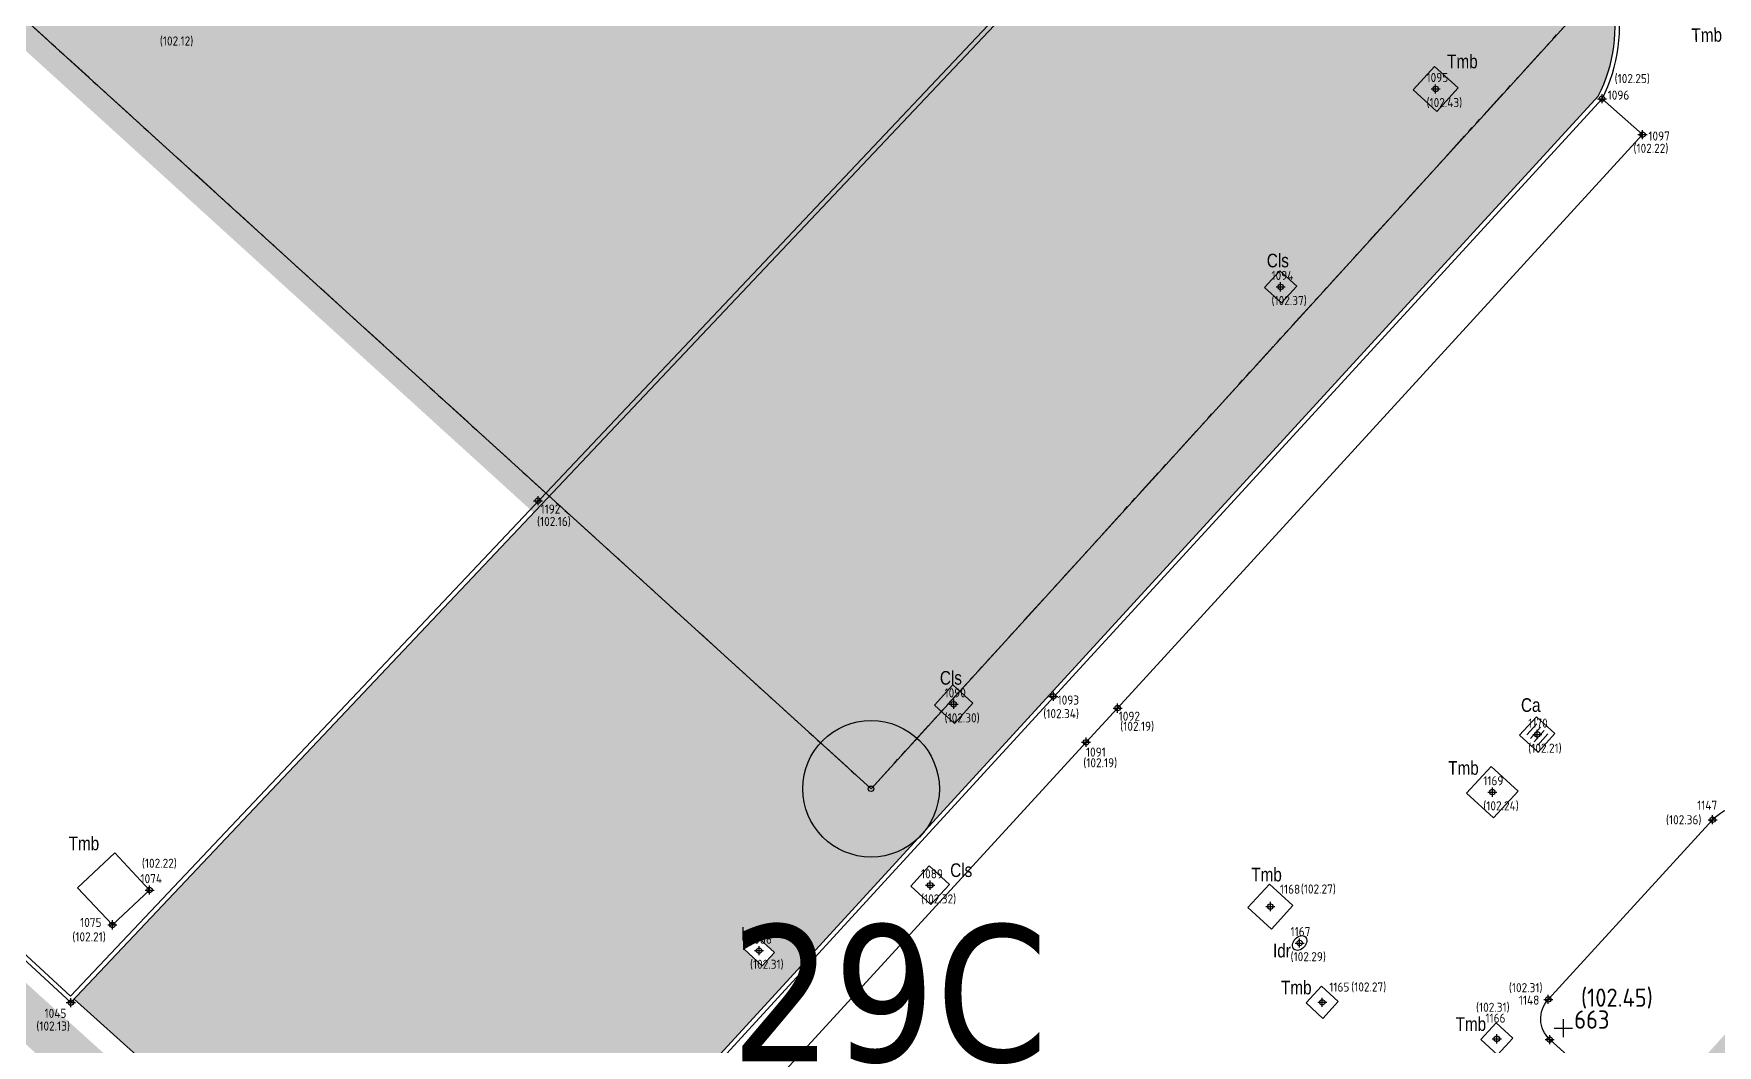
# Model space of a CAD drawing. Extents: x 9555 to 11275, y -8412 to -6382.
# Drawn here: x 10201.77 to 10238.75, y -8082.44 to -8060.23 of the extents above; entities that cross this region are included whole.
import ezdxf
from ezdxf.enums import TextEntityAlignment as Align

# ---------------------------------------------------------------- set-up
doc = ezdxf.new("R2010")
doc.units = 0
doc.header["$MEASUREMENT"] = 0
doc.header["$XCLIPFRAME"] = 2
doc.header["$PDMODE"] = 33
doc.header["$PDSIZE"] = 0.12
for name, pattern in [('DASHEDX2', [1.5, 1, -0.5]), ('PHANTOM2', [1.25, 0.625, -0.125, 0.125, -0.125, 0.125, -0.125]), ('TRATTEGGIATA', [0.75, 0.5, -0.25])]:
    doc.linetypes.add(name, pattern=pattern)
doc.layers.get('0').update_dxf_attribs({"color": 53, "lineweight": 50})
for name, color, linetype in [('01_PROG', 7, 'Continuous'), ('02_CAT', 7, 'Continuous'), ('Conf Lotti-Retino', 253, 'Continuous'), ('Conf Lotti_xLIMITE Comparto', 30, 'DASHEDX2'), ('Conf-N', 7, 'Continuous'), ('Conf-P', 2, 'Continuous'), ('GEI-Nome_P', 6, 'Continuous'), ('GEI-Punti', 7, 'Continuous'), ('Gei-Punti_3D', 3, 'Continuous'), ('GEI-Quote_P', 3, 'Continuous'), ('GEI-Simboli', 6, 'Continuous'), ('Immagine', 181, 'Continuous'), ('Ril-Aiuola_Retino', 85, 'Continuous'), ('Ril-Fabbr_Retino', 8, 'Continuous'), ('Ril-Strada', 4, 'Continuous'), ('Ril-Strada_Marciapiede', 4, 'Continuous'), ('Ril-Tomb_CADITOIA-Chiusino', 5, 'Continuous'), ('Ril-Tomb_CEMENTO-Cls', 5, 'Continuous'), ('Ril-Tomb_Idrante', 5, 'Continuous'), ('Ril-Tomb_Irrigazione', 5, 'Continuous'), ('Ril-Tombino', 5, 'Continuous')]:
    doc.layers.add(name, color=color, linetype=linetype)
for name, color, linetype, lineweight in [('Conf Lotti', 2, 'PHANTOM2', 30), ('Fr02 Fgl. 957E', 150, 'Continuous', 30), ('x Area Rilievo', 1, 'Continuous', 15)]:
    doc.layers.add(name, color=color, linetype=linetype, lineweight=lineweight)
doc.layers.add('Gei-Nome_p(OFF)', color=251, linetype='Continuous', plot=False)
doc.styles.add('HELVLA', font='helvl', dxfattribs={"width": 0.8})
doc.styles.get("Standard").update_dxf_attribs({"font": 'isocp.shx'})
doc.styles.add('Tahoma', font='tahoma.ttf')
picture_1 = doc.add_image_def('image2.png', size_in_pixel=(4950, 3510))
picture_2 = doc.add_image_def('image3.png', size_in_pixel=(3510, 4950))

# ---------------------------------------------------------------- blocks, each defined once
blk = doc.blocks.new('TCa-a')
at = {"layer": 'Ril-Tomb_CADITOIA-Chiusino'}
for p, q in [((-0.15, 0.15), (0.15, 0.15)), ((-0.15, 0.05), (0.15, 0.05)), ((-0.15, -0.05), (0.15, -0.05)), ((-0.15, -0.15), (0.15, -0.15))]:
    blk.add_line(p, q, dxfattribs=at)
blk.add_lwpolyline([(-0.25, -0.25), (0.25, -0.25), (0.25, 0.25), (-0.25, 0.25)], close=True, dxfattribs=at)
blk = doc.blocks.new('P-Lotto')
at = {"layer": 'Conf-N'}
blk.add_circle((0, 0), 1.5, dxfattribs=at)
at = {"layer": 'Conf-P'}
blk.add_point((0, 0), dxfattribs=at)
blk = doc.blocks.new('20043-1_Prog-Confini')
at = {"layer": 'Conf Lotti-Retino'}
blk.add_hatch(color=41, dxfattribs=at).paths.add_polyline_path([(10249.907, -8002.481), (10270.622, -8021.32), (10220.161, -8076.806), (10199.446, -8057.968)])
at = {"layer": 'Conf Lotti'}
for p, q in [((10220.161, -8076.806), (10397.984, -7881.272)), ((10145.19, -8008.626), (10220.161, -8076.806))]:
    blk.add_line(p, q, dxfattribs=at)
at = {"layer": 'Conf Lotti_xLIMITE Comparto', "const_width": 1}
blk.add_lwpolyline([(10220.161, -8076.806), (10388.565, -7891.63), (10442.571, -7940.744), (10443.955, -7939.223), (10542.721, -8029.042), (10562.905, -8006.848), (10508.899, -7957.733), (10535.138, -7928.88), (10501.476, -7898.267), (10547.189, -7848.002), (10411.97, -7725.031), (10340.578, -7745.23), (10225.512, -7871.756), (10219.572, -7866.354), (10165.524, -7925.785), (10195.694, -7953.18), (10145.19, -8008.626)], close=True, dxfattribs=at)
at = {"layer": 'Conf-P'}
blk.add_blockref('P-Lotto', (10220.161, -8076.806), dxfattribs=at)
at = {"layer": 'Conf-N', "style": 'Tahoma'}
blk.add_text('29C', height=3, dxfattribs=at).set_placement((10217.076, -8082.794))
blk = doc.blocks.new('-Fgl. 957E Estratto Foglio Intero_PostFR2')
at = {"layer": 'Immagine'}
image = blk.add_image(picture_1, insert=(9917.284, -8422.509), size_in_units=(838.183, 594.348), rotation=0.00109, dxfattribs=at)
image.set_boundary_path([(308.756, 193.629), (4680.161, 3410.458)])
image.dxf.flags = 15
blk = doc.blocks.new('-Fgl. 958 Estratto Foglio Intero_PostFR3')
at = {"layer": 'Immagine'}
image = blk.add_image(picture_2, insert=(9716.786, -8308.175), size_in_units=(1485.814, 2095.379), rotation=-0.001044, dxfattribs=at)
image.set_boundary_path([(486.986, 415.0435), (2987.88, 4584.8433)])
image.dxf.flags = 15
blk = doc.blocks.new('- Fogli_Unione (Estratti_20043_SpostatoComeAll.957E_SuRIL_PostFR1-FR2-FR3 (2021-02-08)')
for name in ['-Fgl. 958 Estratto Foglio Intero_PostFR3', '-Fgl. 957E Estratto Foglio Intero_PostFR2']:
    blk.add_blockref(name, (0, 0))
blk = doc.blocks.new('2493-1_PostFRAZ')
at = {"layer": 'Fr02 Fgl. 957E'}
for p in [(10145.19, -8008.626), (10270.622, -8021.32)]:
    blk.add_line(p, (10220.161, -8076.806), dxfattribs=at)
at = {"layer": '02_CAT'}
blk.add_blockref('- Fogli_Unione (Estratti_20043_SpostatoComeAll.957E_SuRIL_PostFR1-FR2-FR3 (2021-02-08)', (2.401, 6.764), dxfattribs=at)

msp = doc.modelspace()

# ---------------------------------------------------------------- hatches: boundary and pattern name
at = {"layer": 'Ril-Aiuola_Retino'}
h = msp.add_hatch(dxfattribs=at)
h.set_pattern_fill('TEXTURE', color=256, scale=3, angle=90)
h.set_pattern_definition([(90, (-1.44, 2.16), (-2.28, 1.32), [0.12, -2.01, 0.09, -0.87, 0.18, -2.13]), (100, (-2.67, 1.59), (-2.85344285, 0.80676137), [0.21, -0.51, 0.27, -1.59, 0.15, -1.98]), (110, (-1.71, 1.29), (-2.20976253, 1.33470954), [0.24, -1.65, 0.21, -1.23, 0.15, -0.96]), (120, (-1.53, 2.16), (-2.5405187, -0.21969256), [0.15, -0.99, 0.12, -1.47, 0.09, -1.95]), (130, (-2.19, 1.32), (-2.16370355, 0.33835917), [0.12, -1.32, 0.09, -0.84, 0.24, -1.53]), (140, (-1.11, 1.77), (-2.35733494, -0.80247865), [0.06, -1.11, 0.15, -1.83, 0.18, -0.93]), (150, (-1.32, 1.86), (-2.23707658, -0.9947303), [0.15, -1.23, 0.06, -1.44, 0.12, -1.11]), (160, (-0.96, 1.53), (-2.15586848, -1.0989227), [0.09, -0.57, 0.18, -0.96, 0.12, -1.32]), (170, (-2.73, 1.68), (-1.6471945, -2.08565344), [0.21, -1.32, 0.09, -1.56, 0.18, -1.47]), (180, (-1.44, 1.86), (-1.11, -2.64), [0.18, -0.93, 0.12, -1.83, 0.06, -1.86]), (190, (-2.37, 1.38), (-1.4514529, -2.4797146), [0.21, -1.17, 0.18, -0.96, 0.21, -2.19]), (200, (-0.66, 1.17), (-0.81691138, -2.40440342), [0.24, -0.78, 0.12, -1.59, 0.18, -1.74]), (210, (-1.02, 0.36), (-0.28492268, -2.86649944), [0.15, -2.01, 0.18, -0.93, 0.21, -1.23]), (220, (-0.36, 1.02), (-0.71266081, -2.79107767), [0.09, -0.66, 0.12, -1.29, 0.24, -1.68]), (230, (-2.76, 0.12), (0.34205688, -2.20596852), [0.18, -1.08, 0.21, -0.93, 0.12, -1.26]), (240, (-0.18, 2.61), (1.2076726, -2.04824972), [0.12, -0.84, 0.24, -1.86, 0.21, -1.71]), (250, (-1.86, 0.63), (1.6242869, -2.37901074), [0.18, -1.26, 0.15, -1.14, 0.12, -1.83]), (260, (-1.14, 0.81), (1.69123165, -2.15644047), [0.27, -0.99, 0.18, -1.35, 0.24, -1.32])])
h.paths.add_polyline_path([(10234.934, -8089.725), (10227.911, -8083.299, 0.365549), (10226.597, -8083.616), (10226.597, -8083.606), (10214.12, -8097.17), (10214.12, -8097.168, 0.445821), (10214.466, -8100.474), (10215.954, -8101.818)])
h.paths.add_polyline_path([(10220.122, -8091.293, -1), (10220.822, -8091.293, -1)], flags=16)
h.paths.add_polyline_path([(10227.645, -8085.633), (10227.092, -8085.126), (10227.599, -8084.574), (10228.152, -8085.08)], flags=16)
h.paths.add_polyline_path([(10228.843, -8085.773), (10228.399, -8085.369), (10228.803, -8084.925), (10229.246, -8085.329)], flags=16)
h.paths.add_polyline_path([(10214.53, -8098.635), (10214.125, -8099.077), (10213.683, -8098.672), (10214.088, -8098.229)], flags=16)
h.paths.add_polyline_path([(10250.74, -8041.621), (10250.74, -8041.621), (10250.74, -8041.621)])
h.paths.add_polyline_path([(10236.131, -8061.595, 0.176421), (10236.418, -8059.361, 0.080733), (10234.724, -8055.148), (10234.241, -8055.674), (10220.928, -8043.425), (10222.018, -8042.254), (10221.757, -8042.017), (10213.714, -8050.859), (10223.246, -8059.641), (10202.658, -8081.428), (10205.004, -8083.525), (10209.386, -8087.612), (10206.157, -8091.145), (10206.829, -8091.759, 0.443731), (10208.681, -8091.535), (10209.011, -8091.175)])
h.paths.add_polyline_path([(10207.276, -8083.358, -1), (10207.026, -8083.358, -1)], flags=16)
h.paths.add_polyline_path([(10227.048, -8058.637, -1), (10227.198, -8058.637, -1)], flags=16)
h.paths.add_polyline_path([(10228.858, -8052.661, -1), (10229.058, -8052.661, -1)], flags=0)
h.paths.add_polyline_path([(10234.454, -8057.516, -1), (10234.653, -8057.516, -1)], flags=16)
h.paths.add_polyline_path([(10207.012, -8090.542), (10207.492, -8090.98), (10207.93, -8090.501), (10207.451, -8090.062)], flags=16)
h.paths.add_polyline_path([(10207.602, -8091.02), (10207.934, -8091.323), (10208.238, -8090.991), (10207.906, -8090.688)], flags=16)
h.paths.add_polyline_path([(10217.77, -8080.694), (10218.04, -8080.399), (10217.634, -8080.027), (10217.364, -8080.322)], flags=16)
h.paths.add_polyline_path([(10221.552, -8074.969), (10221.955, -8074.525), (10222.399, -8074.929), (10221.996, -8075.373)], flags=16)
h.paths.add_polyline_path([(10228.802, -8065.802), (10229.139, -8065.432), (10229.509, -8065.768), (10229.172, -8066.138)], flags=16)
h.paths.add_polyline_path([(10232.065, -8061.461), (10232.583, -8061.932), (10233.054, -8061.414), (10232.536, -8060.943)], flags=16)
h.paths.add_polyline_path([(10235.245, -8058.582), (10235.581, -8058.212), (10235.951, -8058.549), (10235.615, -8058.919)], flags=16)
h.paths.add_polyline_path([(10233.694, -8056.068), (10234.193, -8056.047), (10234.215, -8056.546), (10233.715, -8056.568)], flags=16)
h.paths.add_polyline_path([(10215.851, -8052.115), (10216.12, -8051.819), (10216.416, -8052.088), (10216.147, -8052.384)], flags=16)
edge = h.paths.add_edge_path(flags=16)
edge.add_arc((10231.033, -8055.839), 1.068, 172.3838, 282.3838, ccw=False)
edge.add_arc((10229.745, -8054.654), 1.068, 172.3838, 282.3838, ccw=False)
edge.add_arc((10228.457, -8053.469), 1.068, 172.3838, 282.3838, ccw=False)
edge.add_arc((10227.17, -8052.284), 1.068, 172.3838, 282.3838, ccw=False)
edge.add_arc((10225.882, -8051.1), 1.068, 172.3838, 282.3838, ccw=False)
edge.add_arc((10224.594, -8049.915), 1.068, 172.3838, 282.3838, ccw=False)
edge.add_arc((10223.306, -8048.73), 1.068, 172.3838, 282.3838, ccw=False)
edge.add_arc((10222.018, -8047.545), 1.068, 172.3838, 282.3838, ccw=False)
edge.add_arc((10220.73, -8046.36), 1.068, 172.3838, 282.3838, ccw=False)
edge.add_arc((10219.945, -8045.497), 0.772, 139.2228, 249.2228, ccw=False)
edge.add_arc((10219.966, -8045.448), 0.757, 33.0324, 143.0324, ccw=False)
edge.add_arc((10220.83, -8046.079), 1.068, -7.6162, 102.3838, ccw=False)
edge.add_arc((10222.118, -8047.264), 1.068, -7.6162, 102.3838, ccw=False)
edge.add_arc((10223.406, -8048.449), 1.068, -7.6162, 102.3838, ccw=False)
edge.add_arc((10224.694, -8049.633), 1.068, -7.6162, 102.3838, ccw=False)
edge.add_arc((10225.982, -8050.818), 1.068, -7.6162, 102.3838, ccw=False)
edge.add_arc((10227.27, -8052.003), 1.068, -7.6162, 102.3838, ccw=False)
edge.add_arc((10228.557, -8053.188), 1.068, -7.6162, 102.3838, ccw=False)
edge.add_arc((10229.845, -8054.373), 1.068, -7.6162, 102.3838, ccw=False)
edge.add_arc((10231.133, -8055.558), 1.068, -7.6162, 102.3838, ccw=False)
edge.add_arc((10231.313, -8055.966), 0.918, -93.1623, 16.8377, ccw=False)
at = {"layer": 'Ril-Fabbr_Retino'}
h = msp.add_hatch(dxfattribs=at)
h.set_pattern_fill('ANSI31', color=256, scale=10, angle=47.7, style=2)
edge = h.paths.add_edge_path()
edge.add_line((10305.386, -8054.479), (10290.308, -8040.666))
edge.add_line((10290.308, -8040.666), (10263.029, -8070.6))
edge.add_line((10263.029, -8070.6), (10259.523, -8067.448))
edge.add_line((10259.523, -8067.448), (10252.452, -8075.052))
edge.add_line((10252.452, -8075.052), (10248.671, -8071.632))
edge.add_line((10248.671, -8071.632), (10237.968, -8083.327))
edge.add_line((10237.968, -8083.327), (10271.854, -8114.233))
edge.add_line((10271.854, -8114.233), (10368.885, -8009.057))
edge.add_line((10368.885, -8009.057), (10334.494, -7977.361))
edge.add_line((10334.494, -7977.361), (10323.743, -7989.061))
edge.add_line((10323.743, -7989.061), (10327.592, -7992.561))
edge.add_line((10327.592, -7992.561), (10320.648, -8000.292))
edge.add_line((10320.648, -8000.292), (10324.144, -8003.516))
edge.add_line((10324.144, -8003.516), (10296.805, -8033.49))
edge.add_line((10296.805, -8033.49), (10312.054, -8047.115))
edge.add_line((10305.364, -8054.458), (10310.811, -8048.501))
edge.add_line((10310.811, -8048.501), (10312.054, -8047.115))

# ---------------------------------------------------------------- linework, layer by layer
at = {"layer": 'Gei-Nome_p(OFF)'}
for p, q in [((10235.364, -8082.263), (10235.364, -8081.863)), ((10235.164, -8082.063), (10235.564, -8082.063))]:
    msp.add_line(p, q, dxfattribs=at)
msp.add_point((10224.166, -8074.777), dxfattribs=at)
at = {"layer": 'GEI-Punti'}
for p in [(10232.559, -8061.438), (10236.213, -8061.653), (10237.103, -8062.442), (10229.155, -8065.785), (10212.848, -8070.481), (10221.976, -8074.949), (10225.575, -8075.035), (10224.883, -8075.784), (10234.792, -8075.614), (10233.805, -8076.88), (10238.641, -8077.487), (10204.317, -8079.03), (10221.459, -8078.924), (10228.93, -8079.392), (10203.501, -8079.795), (10229.573, -8080.193), (10217.702, -8080.36), (10202.589, -8081.501), (10230.069, -8081.495), (10235.032, -8081.432), (10233.903, -8082.297), (10235.066, -8082.315)]:
    msp.add_point(p, dxfattribs=at)
at = {"layer": 'Gei-Punti_3D'}
for p in [(10232.559, -8061.438, 102.431), (10236.213, -8061.653, 102.252), (10237.103, -8062.442, 102.216), (10229.155, -8065.785, 102.37), (10212.848, -8070.481, 102.158), (10221.976, -8074.949, 102.296), (10224.166, -8074.777, 102.336), (10225.575, -8075.035, 102.194), (10224.883, -8075.784, 102.189), (10234.792, -8075.614, 102.209), (10233.805, -8076.88, 102.239), (10238.641, -8077.487, 102.359), (10204.317, -8079.03, 102.218), (10221.459, -8078.924, 102.322), (10228.93, -8079.392, 102.268), (10203.501, -8079.795, 102.215), (10229.573, -8080.193, 102.287), (10217.702, -8080.36, 102.308), (10202.589, -8081.501, 102.128), (10230.069, -8081.495, 102.268), (10235.032, -8081.432, 102.309), (10233.903, -8082.297, 102.311), (10235.066, -8082.315, 102.317)]:
    msp.add_point(p, dxfattribs=at)
at = {"layer": 'GEI-Simboli'}
for p, q in [((10232.459, -8061.438), (10232.659, -8061.438)), ((10232.559, -8061.538), (10232.559, -8061.338)), ((10236.113, -8061.653), (10236.313, -8061.653)), ((10236.213, -8061.753), (10236.213, -8061.553)), ((10237.103, -8062.542), (10237.103, -8062.342)), ((10237.003, -8062.442), (10237.202, -8062.442)), ((10229.155, -8065.885), (10229.155, -8065.685)), ((10229.055, -8065.785), (10229.255, -8065.785)), ((10212.748, -8070.481), (10212.948, -8070.481)), ((10212.848, -8070.581), (10212.848, -8070.381)), ((10221.876, -8074.949), (10222.076, -8074.949)), ((10221.976, -8075.049), (10221.976, -8074.849)), ((10224.066, -8074.777), (10224.266, -8074.777)), ((10224.166, -8074.877), (10224.166, -8074.677)), ((10225.575, -8075.136), (10225.575, -8074.935)), ((10225.475, -8075.035), (10225.675, -8075.035)), ((10224.883, -8075.884), (10224.883, -8075.684)), ((10234.692, -8075.614), (10234.892, -8075.614)), ((10234.792, -8075.714), (10234.792, -8075.514)), ((10224.783, -8075.784), (10224.983, -8075.784)), ((10233.805, -8076.98), (10233.805, -8076.78)), ((10233.705, -8076.88), (10233.905, -8076.88)), ((10238.541, -8077.487), (10238.741, -8077.487)), ((10238.641, -8077.587), (10238.641, -8077.387)), ((10204.217, -8079.03), (10204.417, -8079.03)), ((10204.317, -8079.13), (10204.317, -8078.93)), ((10221.359, -8078.924), (10221.559, -8078.924)), ((10221.459, -8079.024), (10221.459, -8078.824)), ((10228.83, -8079.392), (10229.03, -8079.392)), ((10228.93, -8079.492), (10228.93, -8079.292)), ((10203.401, -8079.795), (10203.601, -8079.795)), ((10203.501, -8079.895), (10203.501, -8079.695)), ((10229.573, -8080.293), (10229.573, -8080.093)), ((10217.602, -8080.36), (10217.802, -8080.36)), ((10217.702, -8080.46), (10217.702, -8080.26)), ((10229.473, -8080.193), (10229.673, -8080.193)), ((10202.489, -8081.501), (10202.689, -8081.501)), ((10202.589, -8081.601), (10202.589, -8081.401)), ((10229.969, -8081.495), (10230.169, -8081.495)), ((10230.069, -8081.595), (10230.069, -8081.395)), ((10234.932, -8081.432), (10235.132, -8081.432)), ((10235.032, -8081.532), (10235.032, -8081.332)), ((10233.802, -8082.297), (10234.003, -8082.297)), ((10233.903, -8082.397), (10233.903, -8082.197)), ((10234.966, -8082.315), (10235.165, -8082.315)), ((10235.066, -8082.416), (10235.066, -8082.216))]:
    msp.add_line(p, q, dxfattribs=at)
at = {"layer": 'Ril-Strada', "color": 8}
for p, q in [((10237.103, -8062.442), (10236.213, -8061.653)), ((10225.575, -8075.035), (10224.883, -8075.784))]:
    msp.add_line(p, q, dxfattribs=at)
at = {"layer": 'Ril-Strada'}
for p, q in [((10225.575, -8075.035), (10237.103, -8062.442)), ((10224.883, -8075.784), (10209.963, -8092.047)), ((10205.004, -8083.525), (10202.658, -8081.428))]:
    msp.add_line(p, q, dxfattribs=at)
for points in [[(10153.345, -8036.02), (10202.589, -8081.501), (10223.246, -8059.641), (10213.714, -8050.859), (10221.757, -8042.017), (10222.018, -8042.254)], [(10153.415, -8035.949), (10202.584, -8081.36), (10223.103, -8059.646), (10213.573, -8050.865), (10221.75, -8041.876), (10222.086, -8042.18)]]:
    msp.add_lwpolyline(points, dxfattribs=at)
for points in [[(10236.131, -8061.595, 0.176421), (10236.418, -8059.361, 0.080733), (10234.724, -8055.148, 0.079698)], [(10236.213, -8061.653, 0.177441), (10236.516, -8059.339, 0.081248), (10234.794, -8055.071)], [(10238.779, -8085.671), (10235.066, -8082.315, -0.410183), (10235.032, -8081.432), (10238.641, -8077.487, -0.329263), (10239.74, -8077.271), (10241.701, -8079.053)]]:
    msp.add_lwpolyline(points, format="xyb", dxfattribs=at)
at = {"layer": 'Ril-Strada_Marciapiede'}
for p, q in [((10209.011, -8091.175), (10236.131, -8061.595)), ((10209.085, -8091.242), (10236.213, -8061.653))]:
    msp.add_line(p, q, dxfattribs=at)
at = {"layer": 'Ril-Tomb_CEMENTO-Cls'}
for points in [[(10228.802, -8065.802), (10229.139, -8065.432), (10229.509, -8065.768), (10229.172, -8066.138)], [(10221.552, -8074.969), (10221.955, -8074.525), (10222.399, -8074.929), (10221.996, -8075.373)], [(10221.035, -8078.942), (10221.44, -8078.5), (10221.883, -8078.905), (10221.477, -8079.347)]]:
    msp.add_lwpolyline(points, close=True, dxfattribs=at)
at = {"layer": 'Ril-Tomb_Idrante'}
msp.add_ellipse((10229.573, -8080.193), major_axis=(0.125, 0.136), ratio=0.702703, dxfattribs=at)
at = {"layer": 'Ril-Tomb_Irrigazione'}
msp.add_lwpolyline([(10217.77, -8080.694), (10218.04, -8080.399), (10217.634, -8080.027), (10217.364, -8080.322)], close=True, dxfattribs=at)
at = {"layer": 'Ril-Tombino'}
for points in [[(10232.065, -8061.461), (10232.583, -8061.932), (10233.054, -8061.414), (10232.536, -8060.943)], [(10233.24, -8076.905), (10233.83, -8077.445), (10234.371, -8076.856), (10233.781, -8076.315)], [(10202.735, -8078.979), (10203.501, -8079.795), (10204.317, -8079.03), (10203.552, -8078.213)], [(10228.436, -8079.414), (10228.952, -8079.887), (10229.425, -8079.371), (10228.909, -8078.898)], [(10229.716, -8081.51), (10230.084, -8081.848), (10230.422, -8081.48), (10230.054, -8081.142)], [(10233.549, -8082.312), (10233.918, -8082.65), (10234.256, -8082.282), (10233.887, -8081.944)]]:
    msp.add_lwpolyline(points, close=True, dxfattribs=at)
at = {"layer": 'x Area Rilievo', "linetype": 'TRATTEGGIATA', "lineweight": 0, "ltscale": 10, "const_width": 1}
msp.add_lwpolyline([(10561.071, -7840.391), (10415.946, -7709.147), (10326.96, -7738.791), (10288.996, -7748.932), (10283.895, -7766.399), (10280.736, -7779.083), (10263.249, -7802.296), (10149.988, -7927.536), (10182.712, -7957.129), (10084.037, -8066.241), (10054.064, -8039.135), (10024.505, -8071.821), (10019.775, -8077.051), (10070.409, -8122.842), (10149.878, -8034.968), (10222.804, -8100.918), (10229.342, -8093.529), (10229.342, -8093.529), (10397.888, -7907.157), (10402.978, -7911.76), (10454.44, -7958.3)], close=True, dxfattribs=at)

# ---------------------------------------------------------------- block references
at = {"layer": '01_PROG'}
msp.add_blockref('20043-1_Prog-Confini', (0, 0), dxfattribs=at)
at = {"layer": '02_CAT'}
msp.add_blockref('2493-1_PostFRAZ', (0, 0), dxfattribs=at)
at = {"layer": 'Ril-Tomb_CADITOIA-Chiusino', "xscale": 1.1, "yscale": 1.1, "zscale": 1.1, "rotation": 227.7101856766667}
msp.add_blockref('TCa-a', (10234.792, -8075.614), dxfattribs=at)

# ---------------------------------------------------------------- texts
at = {"layer": 'GEI-Nome_P'}
for s, p in [('1095', (10232.359, -8061.288)), ('1096', (10236.337, -8061.674)), ('1097', (10237.231, -8062.573)), ('1094', (10228.955, -8065.635)), ('1192', (10212.903, -8070.764)), ('1090', (10221.775, -8074.799)), ('1093', (10224.257, -8074.958)), ('1092', (10225.599, -8075.313)), ('1170', (10234.592, -8075.464)), ('1091', (10224.88, -8076.101)), ('1169', (10233.605, -8076.73)), ('1147', (10238.302, -8077.268)), ('1074', (10204.117, -8078.88)), ('1089', (10221.259, -8078.774)), ('1168', (10229.139, -8079.112)), ('1075', (10202.792, -8079.841)), ('1088', (10217.502, -8080.21)), ('1167', (10229.373, -8080.043)), ('1165', (10230.224, -8081.261)), ('1045', (10202.011, -8081.837)), ('1148', (10234.386, -8081.548)), ('1166', (10233.653, -8081.943))]:
    msp.add_text(s, height=0.2, dxfattribs=at).set_placement(p)
at = {"layer": 'Gei-Nome_p(OFF)'}
for s, p in [('(102.45)', (10235.751, -8081.593)), ('663', (10235.603, -8082.074))]:
    msp.add_text(s, height=0.4, dxfattribs=at).set_placement(p)
at = {"layer": 'GEI-Quote_P'}
for s, p in [('(102.12)', (10204.542, -8060.486)), ('(102.25)', (10236.489, -8061.311)), ('(102.43)', (10232.359, -8061.838)), ('(102.22)', (10236.903, -8062.842)), ('(102.37)', (10228.955, -8066.185)), ('(102.16)', (10212.825, -8071.036)), ('(102.30)', (10221.775, -8075.349)), ('(102.34)', (10223.943, -8075.256)), ('(102.19)', (10225.632, -8075.534)), ('(102.21)', (10234.592, -8076.014)), ('(102.19)', (10224.821, -8076.335)), ('(102.24)', (10233.605, -8077.28)), ('(102.36)', (10237.617, -8077.587)), ('(102.22)', (10204.148, -8078.542)), ('(102.27)', (10229.598, -8079.107)), ('(102.32)', (10221.259, -8079.324)), ('(102.21)', (10202.621, -8080.158)), ('(102.31)', (10217.502, -8080.76)), ('(102.29)', (10229.373, -8080.593)), ('(102.27)', (10230.704, -8081.258)), ('(102.31)', (10234.167, -8081.274)), ('(102.31)', (10233.446, -8081.704)), ('(102.13)', (10201.83, -8082.116))]:
    msp.add_text(s, height=0.2, dxfattribs=at).set_placement(p)
at = {"layer": 'Ril-Tomb_CADITOIA-Chiusino', "style": 'HELVLA', "width": 0.8}
msp.add_text('Ca', height=0.3, dxfattribs=at).set_placement((10234.648, -8074.968), align=Align.MIDDLE)
at = {"layer": 'Ril-Tomb_CEMENTO-Cls', "style": 'HELVLA', "width": 0.8}
for p in [(10229.094, -8065.201), (10221.915, -8074.365), (10222.141, -8078.588)]:
    msp.add_text('Cls', height=0.3, dxfattribs=at).set_placement(p, align=Align.MIDDLE)
at = {"layer": 'Ril-Tomb_Idrante', "style": 'HELVLA', "width": 0.8}
msp.add_text('Idr', height=0.3, dxfattribs=at).set_placement((10229.184, -8080.354), align=Align.MIDDLE)
at = {"layer": 'Ril-Tomb_Irrigazione', "style": 'HELVLA', "width": 0.8}
msp.add_text('Ir', height=0.3, dxfattribs=at).set_placement((10217.404, -8079.993), align=Align.MIDDLE)
at = {"layer": 'Ril-Tombino', "style": 'HELVLA', "width": 0.8}
msp.add_text('Tmb', height=0.3, rotation=0.7465, dxfattribs=at).set_placement((10238.513, -8060.249), align=Align.MIDDLE)
for p in [(10233.147, -8060.829), (10233.17, -8076.344), (10202.876, -8078), (10228.847, -8078.685), (10229.5, -8081.165), (10233.333, -8081.967)]:
    msp.add_text('Tmb', height=0.3, dxfattribs=at).set_placement(p, align=Align.MIDDLE)

doc.saveas('drawing.dxf')
